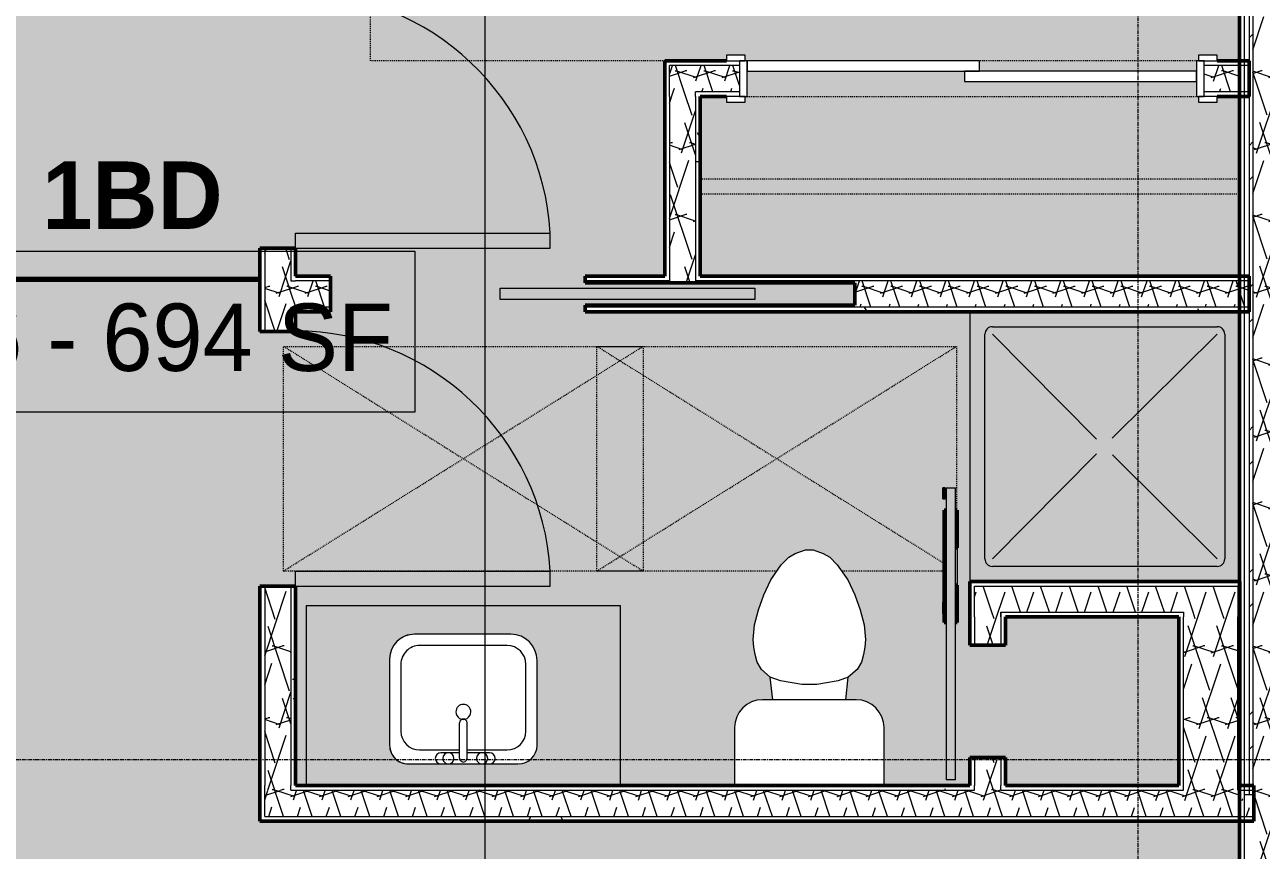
# Model space of a CAD drawing. Header units: inches. Extents: x -4266 to -1814, y 9706 to 12441.
# Drawn here: x -3629.9 to -3464.9, y 11835.1 to 11945.3 of the extents above; entities that cross this region are included whole.
import ezdxf

# ---------------------------------------------------------------- set-up
doc = ezdxf.new("R2010")
doc.units = ezdxf.units.IN
doc.header["$MEASUREMENT"] = 0
doc.linetypes.add('Dash', pattern=[0.25, 0.125, -0.125])
doc.linetypes.add('Grid Line 1_2_', pattern=[0.875, 0.5, -0.125, 0.125, -0.125])
for name, color, linetype, lineweight in [('0-1', 7, 'Continuous', 5), ('0-2', 10, 'Continuous', 13), ('A-ANNO-DIMS', 211, 'Continuous', 9), ('A-ANNO-DIMS-96', 211, 'Continuous', 9), ('A-AREA-1', 90, 'Continuous', 70), ('A-AREA-IDEN', 2, 'Continuous', 9), ('A-AREA-PATT-4', 51, 'Continuous', 9), ('A-DOOR-1', 7, 'Continuous', 9), ('A-DOOR-2', 50, 'Continuous', 20), ('A-DOOR-3', 135, 'Continuous', 13), ('A-DOOR-4', 10, 'Continuous', 13), ('A-DOOR-5', 250, 'Continuous', 50), ('A-DOOR-FRAM-1', 50, 'Continuous', 20), ('A-GENM-HDLN-1', 7, 'Dash', 9), ('A-WALL', 113, 'Continuous', 13), ('A-WALL-1', 8, 'Continuous', 5), ('A-WALL-3', 250, 'Continuous', 50), ('A-WALL-4', 10, 'Continuous', 13), ('A-WALL-PATT-1', 7, 'Continuous', 9), ('A-WALL-PATT-2', 53, 'Continuous', 9), ('A-WALL-PATT-6', 111, 'Continuous', 9), ('I-FURN-1', 7, 'Continuous', 9), ('I-FURN-HDLN-1', 7, 'Dash', 9), ('I-WALL-3', 2, 'Continuous', 50), ('P-SANR-FIXT-2', 7, 'Continuous', 9), ('Q-CASE-1', 53, 'Continuous', 9), ('Q-CASE-2', 7, 'Continuous', 9), ('Q-CASE-HDLN-1', 7, 'Dash', 9), ('S-GRID-1', 1, 'Grid Line 1_2_', 9)]:
    doc.layers.add(name, color=color, linetype=linetype, lineweight=lineweight)
doc.styles.add('Century Gothic', font='ufonts.com_century-gothic.ttf', dxfattribs={"height": 9})
doc.styles.add('Century Gothic_B', font='GOTHICB.TTF', dxfattribs={"height": 9})
doc.dimstyles.new('OD__1_16__Tol__', dxfattribs={"dimscale": 12, "dimtxt": 9.397514, "dimasz": 1, "dimexe": 0.75, "dimexo": 0.5, "dimgap": 0.125, "dimtad": 1, "dimdec": 4, "dimrnd": 0.0625, "dimzin": 3, "dimdsep": 46, "dimlunit": 4, "dimtxsty": 'Century Gothic', "dimblk1": 'OBLIQUE', "dimblk2": 'OBLIQUE', "dimsah": 1, "dimcen": 0.09, "dimdle": 0.75, "dimazin": 0, "dimtfac": 1, "dimtdec": 4, "dimtix": 1, "dimtmove": 0, "dimatfit": 3, "dimfxl": 1, "dimtvp": 1, "dimtfill": 1, "dimfrac": 2, "dimtolj": 1, "dimtzin": 0, "dimarcsym": 2})
pattern_1 = [(0, (0, 0), (30.72, 7.68), [1.267, -21.773, 1.267, -21.773, -122.88]), (0, (0, 0), (30.72, 7.68), [-46.08, 1.267, -44.813, 1.267, -21.773, -53.76]), (0, (0, 0), (30.72, 7.68), [-115.2, 1.267, -14.093, 1.267, -37.133]), (120, (11.52, 3.84), (-22.011075, 22.7643004), [1.267, -21.773, 1.267, -21.773, -122.88]), (120, (11.52, 3.84), (-22.011075, 22.7643004), [-46.08, 1.267, -44.813, 1.267, -21.773, -53.76]), (120, (11.52, 3.84), (-22.011075, 22.7643004), [-115.2, 1.267, -14.093, 1.267, -37.133]), (240, (15.36, 19.2), (-8.708925, -30.4443004), [1.267, -21.773, 1.267, -21.773, -122.88]), (240, (15.36, 19.2), (-8.708925, -30.4443004), [-46.08, 1.267, -44.813, 1.267, -21.773, -53.76]), (240, (15.36, 19.2), (-8.708925, -30.4443004), [-115.2, 1.267, -14.093, 1.267, -37.133])]
pattern_2 = [(161.57, (0.48, 0.48), (-3.83995378, -1.544e-05), [0, -27.322, 3.034, 0]), (18.43, (-0.48, 0.48), (-3.83995378, 1.544e-05), [0, -27.322, 3.034, 0]), (108.43, (0.48, 0.48), (1.919622, -9.60052459), [9.106, -21.25]), (71.57, (-0.48, 0.48), (1.919622, 9.60052459), [9.106, -21.25])]

# ---------------------------------------------------------------- blocks, each defined once
blk = doc.blocks.new('OD_CW_Closet - OD_CW_Closet-1929427-FLOOR PLAN - 1ST FLOOR')
at = {"layer": 'Q-CASE-HDLN-1'}
for p, q in [((0.74, -24), (0.74, 0)), ((0.74, 0), (4.24, 0)), ((6.99, 0), (66.99, 0)), ((69.74, 0), (72.74, 0)), ((72.74, 0), (72.74, -24)), ((0.74, -11), (72.74, -11)), ((0.74, -13), (72.74, -13)), ((72.74, -24), (0.74, -24))]:
    blk.add_line(p, q, dxfattribs=at)
blk = doc.blocks.new('Bed-Standard - King 78_ x 80_-1379907-FLOOR PLAN - 1ST FLOOR')
at = {"layer": 'I-FURN-1'}
for p, q in [((-28.31, 41.8), (49.69, 41.8)), ((-28.31, -38.2), (-28.31, 41.8)), ((49.69, 41.8), (49.69, -38.2)), ((49.69, -24.2), (-28.31, -17.63)), ((-25.31, -24.2), (46.69, -24.2)), ((-25.31, -36.2), (-25.31, -24.2)), ((46.69, -36.2), (46.69, -24.2)), ((-25.31, -36.2), (46.69, -36.2))]:
    blk.add_line(p, q, dxfattribs=at)
at = {"layer": 'I-FURN-HDLN-1'}
for p, q in [((-64.31, 77.8), (73.69, 77.8)), ((-64.31, 38.55), (-64.31, 77.8)), ((73.69, 77.8), (73.69, -38.2)), ((-64.31, -32.45), (-64.31, -3.45))]:
    blk.add_line(p, q, dxfattribs=at)
blk = doc.blocks.new('SLIDING - FLUSH - 5-0 x 6-8-2636081-FLOOR PLAN - 1ST FLOOR')
at = {"layer": 'A-DOOR-1'}
for p, q in [((-30.25, 3), (-32.75, 3)), ((-32.75, 3), (-32.75, 2.25)), ((-32.75, 2.25), (-30.25, 2.25)), ((-30.25, 2.25), (-30.25, 3)), ((32.75, 3), (30.25, 3)), ((30.25, 3), (30.25, 2.25)), ((30.25, 2.25), (32.75, 2.25)), ((32.75, 2.25), (32.75, 3)), ((-30.25, -2.5), (-32.75, -2.5)), ((-32.75, -2.5), (-32.75, -3.25)), ((-32.75, -3.25), (-30.25, -3.25)), ((-30.25, -3.25), (-30.25, -2.5)), ((32.75, -2.5), (30.25, -2.5)), ((30.25, -2.5), (30.25, -3.25)), ((30.25, -3.25), (32.75, -3.25)), ((32.75, -3.25), (32.75, -2.5))]:
    blk.add_line(p, q, dxfattribs=at)
at = {"layer": 'A-DOOR-2'}
for p, q in [((1, 2.25), (-30, 2.25)), ((-30, 2.25), (-30, 0.87)), ((1, 0.87), (1, 2.25)), ((-30, 0.87), (1, 0.87)), ((30, 0.87), (-1, 0.87)), ((-1, 0.87), (-1, -0.5)), ((30, -0.5), (30, 0.87)), ((-1, -0.5), (30, -0.5))]:
    blk.add_line(p, q, dxfattribs=at)
at = {"layer": 'A-DOOR-FRAM-1'}
for p, q in [((-30, 2.25), (-31, 2.25)), ((-31, 2.25), (-31, -2.5)), ((-30, -2.5), (-30, 2.25)), ((30, 2.25), (30, -2.5)), ((31, 2.25), (30, 2.25)), ((31, -2.5), (31, 2.25)), ((-31, -2.5), (-30, -2.5)), ((30, -2.5), (31, -2.5))]:
    blk.add_line(p, q, dxfattribs=at)
blk = doc.blocks.new('SWING - SINGLE - FLUSH - 2-10 x 6-8 - PRIVACY-2632541-FLOOR PLAN - 1ST FLOOR')
at = {"layer": 'A-DOOR-1'}
blk.add_arc((17, 2.37), 34.07, 93.3657, 180, dxfattribs=at)
at = {"layer": 'A-DOOR-2'}
for p, q in [((15, 2.37), (15, 36.38)), ((17, 36.38), (15, 36.38)), ((17, 2.37), (17, 36.38)), ((17, 2.37), (15, 2.37))]:
    blk.add_line(p, q, dxfattribs=at)
blk = doc.blocks.new('POCKET - FLUSH - 2-10 x 6-8-2636667-FLOOR PLAN - 1ST FLOOR')
at = {"layer": 'A-DOOR-2'}
for p, q in [((-39.67, -0.75), (-39.67, 0.75)), ((-39.67, 0.75), (-5.67, 0.75)), ((-5.67, 0.75), (-5.67, -0.75)), ((-5.67, -0.75), (-39.67, -0.75))]:
    blk.add_line(p, q, dxfattribs=at)
blk = doc.blocks.new('M_Sink Vanity-Square - 500 x 440mm-1352614-FLOOR PLAN - 1ST FLOOR')
at = {"layer": 'P-SANR-FIXT-2'}
for p, q in [((7.96, 7.09), (-6.72, 7.09)), ((7.96, 7.09), (-6.72, 7.09)), ((3.62, 7.09), (-2.88, 7.09)), ((0.12, 5.22), (-5.22, 5.22)), ((-2.88, 5.59), (0.12, 5.59)), ((0.12, 6.33), (0.12, 1.59)), ((1.12, 6.33), (1.12, 1.59)), ((1.12, 5.59), (3.62, 5.59)), ((6.46, 5.22), (1.12, 5.22)), ((-9.22, 4.59), (-9.22, -6.73)), ((-9.22, 4.59), (-9.22, -6.73)), ((10.46, -6.91), (10.46, 4.59)), ((10.46, -6.91), (10.46, 4.59)), ((-7.72, 2.72), (-7.72, -6.23)), ((8.96, -6.23), (8.96, 2.72)), ((-5.22, -8.73), (6.46, -8.73)), ((-5.72, -10.23), (7.14, -10.23)), ((-5.72, -10.23), (7.14, -10.23))]:
    blk.add_line(p, q, dxfattribs=at)
for centre, radius, start, end in [((-6.72, 4.59), 2.5, 90, 180), ((-6.72, 4.59), 2.5, 90, 180), ((-2.88, 6.34), 0.75, 90, 270), ((-1.88, 6.34), 0.75, 360, 180), ((0.62, 6.33), 0.5, 360, 180), ((2.62, 6.34), 0.75, 360, 180), ((3.62, 6.34), 0.75, 270, 90), ((7.96, 4.59), 2.5, 0, 90), ((7.96, 4.59), 2.5, 360, 90), ((-5.22, 2.72), 2.5, 90, 180), ((-1.88, 6.34), 0.75, 180, 0), ((2.62, 6.34), 0.75, 180, 360), ((6.46, 2.72), 2.5, 0, 90), ((0.62, 0.13), 1, 360, 180), ((0.62, 0.13), 1, 180, 0), ((0.62, 1.59), 0.5, 180, 0), ((-5.22, -6.23), 2.5, 180, 270), ((6.46, -6.23), 2.5, 270, 0), ((-5.72, -6.73), 3.5, 180, 270), ((-5.72, -6.73), 3.5, 180, 270), ((7.14, -6.91), 3.32, 270, 360), ((7.14, -6.91), 3.32, 270, 0)]:
    blk.add_arc(centre, radius, start, end, dxfattribs=at)
blk = doc.blocks.new('Toilet-Domestic-3D - Toilet-Domestic-3D-V196-FLOOR PLAN - 1ST FLOOR')
at = {"layer": 'P-SANR-FIXT-2'}
for p, q in [((-1.87, 11.5), (-0.5, 12)), ((-0.5, 12), (0.5, 12)), ((0.5, 12), (1.87, 11.5)), ((-5.13, 8), (-3.74, 10)), ((-3.74, 10), (-2.74, 11)), ((-2.74, 11), (-1.87, 11.5)), ((1.87, 11.5), (2.74, 11)), ((2.74, 11), (3.74, 10)), ((3.74, 10), (5.13, 8)), ((-6.06, 6), (-5.13, 8)), ((5.13, 8), (6.06, 6)), ((-6.79, 4), (-6.06, 6)), ((6.06, 6), (6.79, 4)), ((-7.33, 1.99), (-6.79, 4)), ((6.79, 4), (7.33, 1.99)), ((-7.5, 0), (-7.33, 1.99)), ((7.33, 1.99), (7.5, 0)), ((-7.41, -1), (-7.5, 0)), ((-7.24, -2), (-7.41, -1)), ((7.41, -1), (7.24, -2)), ((7.5, 0), (7.41, -1)), ((-6.97, -3), (-7.24, -2)), ((-6.4, -4), (-6.97, -3)), ((6.97, -3), (6.4, -4)), ((7.24, -2), (6.97, -3)), ((-5.21, -5), (-6.4, -4)), ((6.4, -4), (5.21, -5)), ((-3.84, -5.5), (-5.21, -5)), ((-4.86, -8.02), (-5.21, -5)), ((-1, -6), (-3.84, -5.5)), ((1, -6), (-1, -6)), ((3.84, -5.5), (1, -6)), ((5.21, -5), (3.84, -5.5)), ((4.86, -8.02), (5.21, -5)), ((6.25, -8.02), (-6.25, -8.02)), ((-9.98, -11.75), (-9.98, -19.48)), ((9.98, -19.48), (9.98, -11.75))]:
    blk.add_line(p, q, dxfattribs=at)
for centre, start, end in [((-6.25, -11.75), 90, 180), ((6.25, -11.75), 0, 90)]:
    blk.add_arc(centre, 3.73, start, end, dxfattribs=at)
blk = doc.blocks.new('Bath Vanity - Bath Vanity 42_-V197-FLOOR PLAN - 1ST FLOOR')
at = {"layer": 'Q-CASE-1'}
h = blk.add_hatch(color=256, dxfattribs=at)
h.paths.add_polyline_path([(-5.6, 0), (-20.26, 0), (-20.26, -24), (21.74, -24), (21.74, 0), (-5.16, 0)], flags=0)
h.paths.add_polyline_path([(-6.6, -2.87), (8.08, -2.87), (8.73, -2.96), (9.33, -3.21), (9.85, -3.61), (10.25, -4.12), (10.5, -4.73), (10.58, -5.37), (10.58, -16.88), (10.47, -17.74), (10.14, -18.54), (9.61, -19.23), (8.92, -19.75), (8.08, -20.09), (7.26, -20.2), (-5.6, -20.2), (-6.6, -20.04), (-7.35, -19.73), (-8.08, -19.17), (-8.64, -18.45), (-8.99, -17.6), (-9.1, -16.7), (-9.1, -5.37), (-9.02, -4.73), (-8.77, -4.12), (-8.37, -3.61), (-7.85, -3.21), (-7.25, -2.96)], flags=0)
at = {"layer": 'Q-CASE-2'}
for p, q in [((-20.26, 0), (-20.26, -24)), ((21.74, -24), (21.74, 0)), ((-20.26, -24), (21.74, -24))]:
    blk.add_line(p, q, dxfattribs=at)
blk = doc.blocks.new('Shower Base-3D - 36_ x 36_-V99-FLOOR PLAN - 1ST FLOOR')
at = {"layer": 'P-SANR-FIXT-2'}
for p, q in [((-18, 18), (-18, -18)), ((-16, -15), (-16, 15)), ((-15, 16), (15, 16)), ((-1.12, 1), (-15, 15)), ((0.97, 1.14), (15, 15)), ((16, 15), (16, -15)), ((-1.13, -0.98), (-15, -15)), ((1.01, -1.11), (15, -15)), ((15, -16), (-15, -16))]:
    blk.add_line(p, q, dxfattribs=at)
for centre, start, end in [((-15, 15), 90, 180), ((15, 15), 360, 90), ((-15, -15), 180, 270), ((15, -15), 270, 0)]:
    blk.add_arc(centre, 1, start, end, dxfattribs=at)
blk = doc.blocks.new('ADA Clearances - 30_x48_-V198-FLOOR PLAN - 1ST FLOOR')
at = {"layer": 'A-GENM-HDLN-1'}
for p, q in [((-15, 24), (15, -24)), ((-15, -0.03), (-15, 24)), ((-15, 24), (15, 24)), ((15, 24), (-13.97, -22.35)), ((15, 24), (15, -24)), ((-15, -22.35), (-15, -8.67)), ((15, -24), (-6.87, -24))]:
    blk.add_line(p, q, dxfattribs=at)
blk = doc.blocks.new('ADA Clearances - 30_x48_-V24-FLOOR PLAN - 1ST FLOOR')
at = {"layer": 'A-GENM-HDLN-1'}
for p, q in [((15, 24), (-15, -24)), ((-15, 24), (15, -24)), ((-15, -24), (-15, 24)), ((-15, 24), (15, 24)), ((15, 24), (15, -24)), ((15, -24), (-15, -24))]:
    blk.add_line(p, q, dxfattribs=at)
blk = doc.blocks.new('BARN - FLUSH - WIDTH 1-2638560-FLOOR PLAN - 1ST FLOOR')
at = {"layer": 'A-DOOR-3'}
for points in [[(10.5, -4.79), (10.5, -4.32), (-28.5, -4.34), (-28.5, -4.95), (10.5, -4.95)], [(10.5, -5.26), (10.5, -4.95), (-28.5, -4.95), (-28.5, -5.57), (10.5, -5.55), (10.5, -5.39)], [(-15.5, -4.07), (-20.5, -4.07), (-20.5, -4.32), (-15.5, -4.32)], [(-27, -6), (-27, -5.67), (-28.5, -5.67), (-28.5, -6)], [(-11.73, -5.82), (-11.73, -5.67), (-13.23, -5.67), (-13.23, -6), (-11.73, -6)]]:
    blk.add_hatch(color=256, dxfattribs=at).paths.add_polyline_path(points, flags=0)
h = blk.add_hatch(color=256, dxfattribs=at)
h.paths.add_polyline_path([(-10.5, -4.07), (-15.5, -4.07), (-15.5, -4.32), (-10.5, -4.32)], flags=0)
h.paths.add_polyline_path([(-10.5, -5.57), (-25.5, -5.57), (-25.5, -5.82), (-13.23, -5.82), (-13.23, -5.67), (-11.73, -5.67), (-11.73, -5.82), (-10.5, -5.82)], flags=0)
h.paths.add_polyline_path([(-20.5, -4.32), (-20.5, -4.07), (-25.5, -4.07), (-25.5, -4.32), (-20.95, -4.32)], flags=0)
at = {"layer": 'A-DOOR-4'}
for p, q in [((10.5, -4.32), (-28.5, -4.32)), ((-28.5, -4.95), (-28.5, -4.32)), ((-28.5, -5.57), (-28.5, -4.95)), ((-20.5, -4.07), (-15.5, -4.07)), ((10.5, -4.32), (10.5, -4.95)), ((10.5, -4.95), (10.5, -5.57)), ((-28.5, -5.57), (10.5, -5.57)), ((-28.5, -5.67), (-28.5, -6)), ((-27, -5.67), (-28.5, -5.67)), ((-27, -6), (-28.5, -6)), ((-27, -6), (-27, -5.67)), ((-13.23, -6), (-13.23, -5.67)), ((-11.73, -5.67), (-13.23, -5.67)), ((-11.73, -6), (-13.23, -6)), ((-11.73, -5.67), (-11.73, -6))]:
    blk.add_line(p, q, dxfattribs=at)
at = {"layer": 'A-DOOR-5'}
for p, q in [((-20.5, -4.07), (-25.5, -4.07)), ((-25.5, -4.07), (-25.5, -4.32)), ((-20.5, -4.33), (-20.5, -4.07)), ((-10.5, -4.07), (-15.5, -4.07)), ((-15.5, -4.07), (-15.5, -4.33)), ((-10.5, -4.32), (-10.5, -4.07)), ((-25.5, -5.57), (-25.5, -5.82)), ((-25.5, -5.82), (-13.23, -5.82)), ((-11.73, -5.82), (-10.5, -5.82)), ((-10.5, -5.82), (-10.5, -5.57))]:
    blk.add_line(p, q, dxfattribs=at)
blk = doc.blocks.new('CTR - 1st Phase - Unit Layouts_rvt-1-FLOOR PLAN - 1ST FLOOR')
at = {"layer": 'A-WALL-1'}
blk.add_hatch(color=256, dxfattribs=at).paths.add_polyline_path([(-3468.02, 11843.11), (-3467.77, 11843.11), (-3467.77, 11870.38), (-3468.02, 11870.38), (-3468.02, 11843.58)], flags=0)
at = {"layer": 'A-WALL-PATT-1'}
h = blk.add_hatch(dxfattribs=at)
h.set_pattern_fill('FP_1', color=256, style=0, pattern_type=2)
h.set_pattern_definition(pattern_1)
h.paths.add_polyline_path([(-3598.55, 11839.61), (-3597.92, 11839.61), (-3597.92, 11870.36), (-3598.55, 11870.36), (-3598.55, 11839.62)], flags=0)
h.paths.add_polyline_path([(-3597.92, 11904.36), (-3597.92, 11915.5), (-3598.55, 11915.5), (-3598.55, 11904.36)], flags=0)
h.paths.add_polyline_path([(-3598.55, 11949.5), (-3597.92, 11949.5), (-3597.92, 11956.75), (-3598.55, 11956.75), (-3598.55, 11956.13)], flags=0)
h.paths.add_polyline_path([(-3598.55, 11964), (-3597.92, 11964), (-3597.92, 11971.31), (-3598.55, 11971.31), (-3598.55, 11964.63)], flags=0)
h.paths.add_polyline_path([(-3597.92, 12045.31), (-3597.92, 12045.94), (-3598.55, 12045.94), (-3598.55, 12045.31)], flags=0)
h.paths.add_polyline_path([(-3597.92, 12049.44), (-3597.92, 12081.06), (-3598.55, 12081.06), (-3598.55, 12049.44)], flags=0)
h = blk.add_hatch(dxfattribs=at)
h.set_pattern_fill('FP_1', color=256, style=0, pattern_type=2)
h.set_pattern_definition(pattern_1)
h.paths.add_polyline_path([(-3594.42, 11843.74), (-3593.8, 11843.74), (-3593.8, 11870.36), (-3594.42, 11870.36), (-3594.42, 11857.82)], flags=0)
h.paths.add_polyline_path([(-3594.42, 11904.36), (-3593.8, 11904.36), (-3593.8, 11907.63), (-3594.42, 11907.63), (-3594.42, 11906.92)], flags=0)
h.paths.add_polyline_path([(-3594.42, 11911.13), (-3593.8, 11911.13), (-3593.8, 11915.5), (-3594.42, 11915.5), (-3594.42, 11911.75)], flags=0)
h.paths.add_polyline_path([(-3594.42, 11949.5), (-3593.8, 11949.5), (-3593.8, 11971.31), (-3594.42, 11971.31), (-3594.42, 11956.75)], flags=0)
h.paths.add_polyline_path([(-3594.42, 12045.31), (-3593.8, 12045.31), (-3593.8, 12081.06), (-3594.42, 12081.06), (-3594.42, 12047.06)], flags=0)
h = blk.add_hatch(dxfattribs=at)
h.set_pattern_fill('FP_1', color=256, style=0, pattern_type=2)
h.set_pattern_definition(pattern_1)
h.paths.add_polyline_path([(-3536.27, 11935.75), (-3534.52, 11935.75), (-3534.52, 11936.38), (-3540.4, 11936.38), (-3540.4, 11935.75), (-3539.77, 11935.75)], flags=0)
h.paths.add_polyline_path([(-3467.77, 11935.75), (-3467.77, 11936.38), (-3472.52, 11936.38), (-3472.52, 11935.75), (-3468.27, 11935.75)], flags=0)
h = blk.add_hatch(dxfattribs=at)
h.set_pattern_fill('FP_1', color=256, style=0, pattern_type=2)
h.set_pattern_definition(pattern_1)
h.paths.add_polyline_path([(-3540.4, 11911.75), (-3539.77, 11911.75), (-3539.77, 11935.75), (-3540.4, 11935.75), (-3540.4, 11911.76)], flags=0)
h = blk.add_hatch(dxfattribs=at)
h.set_pattern_fill('FP_1', color=256, style=0, pattern_type=2)
h.set_pattern_definition(pattern_1)
h.paths.add_polyline_path([(-3589.15, 11911.13), (-3589.15, 11911.75), (-3593.8, 11911.75), (-3593.8, 11911.13)], flags=0)
h.paths.add_polyline_path([(-3543.9, 11911.13), (-3543.9, 11911.75), (-3555.15, 11911.75), (-3555.15, 11911.13), (-3544.52, 11911.13)], flags=0)
h.paths.add_polyline_path([(-3531.73, 11911.13), (-3467.77, 11911.14), (-3467.77, 11911.75), (-3540.4, 11911.75), (-3540.4, 11911.13)], flags=0)
h = blk.add_hatch(dxfattribs=at)
h.set_pattern_fill('FP_1', color=256, style=0, pattern_type=2)
h.set_pattern_definition(pattern_1)
h.paths.add_polyline_path([(-3593.8, 11907), (-3589.15, 11907), (-3589.15, 11907.63), (-3593.8, 11907.63)], flags=0)
h.paths.add_polyline_path([(-3467.77, 11907), (-3467.77, 11907.63), (-3555.15, 11907.63), (-3555.15, 11907), (-3497.96, 11907)], flags=0)
h = blk.add_hatch(dxfattribs=at)
h.set_pattern_fill('FP_1', color=256, style=0, pattern_type=2)
h.set_pattern_definition(pattern_1)
h.paths.add_polyline_path([(-3475.27, 11843.11), (-3475.27, 11843.74), (-3499.65, 11843.74), (-3499.65, 11843.11), (-3497.96, 11843.11)], flags=0)
h.paths.add_polyline_path([(-3594.42, 11843.11), (-3503.15, 11843.11), (-3503.15, 11843.74), (-3594.42, 11843.74)], flags=0)
h = blk.add_hatch(dxfattribs=at)
h.set_pattern_fill('FP_1', color=256, style=0, pattern_type=2)
h.set_pattern_definition(pattern_1)
h.paths.add_polyline_path([(-3466.02, 11838.99), (-3465.88, 11838.99), (-3465.88, 11839.61), (-3598.55, 11839.61), (-3598.55, 11838.99), (-3497.96, 11838.99)], flags=0)
at = {"layer": 'A-WALL-PATT-2'}
h = blk.add_hatch(dxfattribs=at)
h.set_pattern_fill('FP_2', color=256, style=0, pattern_type=2)
h.set_pattern_definition(pattern_2)
h.paths.add_polyline_path([(-3597.91, 11843.11), (-3594.42, 11843.11), (-3594.42, 11870.36), (-3597.92, 11870.36), (-3597.92, 11843.11)], flags=0)
h.paths.add_polyline_path([(-3594.42, 11904.36), (-3594.42, 11915.5), (-3597.92, 11915.5), (-3597.92, 11904.36)], flags=0)
h.paths.add_polyline_path([(-3594.42, 11949.5), (-3594.42, 11971.31), (-3597.92, 11971.31), (-3597.92, 11949.5)], flags=0)
h.paths.add_polyline_path([(-3597.92, 12045.31), (-3594.42, 12045.31), (-3594.42, 12081.06), (-3597.92, 12081.06), (-3597.92, 12045.94)], flags=0)
h.paths.add_polyline_path([(-3594.69, 12085.38), (-3594.42, 12085.38), (-3594.42, 12088.31), (-3597.92, 12088.31), (-3597.92, 12085.38)], flags=0)
h = blk.add_hatch(dxfattribs=at)
h.set_pattern_fill('FP_2', color=256, style=0, pattern_type=2)
h.set_pattern_definition(pattern_2)
h.paths.add_polyline_path([(-3534.52, 11936.38), (-3534.52, 11939.88), (-3543.9, 11939.88), (-3543.9, 11936.38), (-3540.4, 11936.38)], flags=0)
h.paths.add_polyline_path([(-3467.77, 11936.38), (-3467.77, 11939.88), (-3472.52, 11939.88), (-3472.52, 11936.38), (-3468.27, 11936.38)], flags=0)
h = blk.add_hatch(dxfattribs=at)
h.set_pattern_fill('FP_2', color=256, style=0, pattern_type=2)
h.set_pattern_definition(pattern_2)
h.paths.add_polyline_path([(-3540.4, 11911.13), (-3540.4, 11936.38), (-3543.9, 11936.38), (-3543.9, 11911.13)], flags=0)
h = blk.add_hatch(dxfattribs=at)
h.set_pattern_fill('FP_2', color=256, style=0, pattern_type=2)
h.set_pattern_definition(pattern_2)
h.paths.add_polyline_path([(-3594.42, 11907.63), (-3589.15, 11907.63), (-3589.15, 11911.13), (-3594.42, 11911.13)], flags=0)
h.paths.add_polyline_path([(-3539.77, 11907.63), (-3466.52, 11907.63), (-3466.52, 11911.13), (-3474.26, 11911.13), (-3555.15, 11911.13), (-3555.15, 11910.88), (-3519.15, 11910.88), (-3519.15, 11907.88), (-3555.15, 11907.88), (-3555.15, 11907.63), (-3540.4, 11907.63)], flags=0)
h = blk.add_hatch(dxfattribs=at)
h.set_pattern_fill('FP_2', color=256, style=0, pattern_type=2)
h.set_pattern_definition(pattern_2)
h.paths.add_polyline_path([(-3497.96, 11866.88), (-3468.02, 11866.88), (-3468.02, 11870.38), (-3503.15, 11870.38), (-3503.15, 11866.88), (-3499.65, 11866.88)], flags=0)
h = blk.add_hatch(dxfattribs=at)
h.set_pattern_fill('FP_2', color=256, style=0, pattern_type=2)
h.set_pattern_definition(pattern_2)
h.paths.add_polyline_path([(-3503.15, 11843.11), (-3499.65, 11843.11), (-3499.65, 11847.5), (-3503.15, 11847.5), (-3503.15, 11843.74)], flags=0)
h.paths.add_polyline_path([(-3499.65, 11862.5), (-3499.65, 11866.88), (-3503.15, 11866.88), (-3503.15, 11862.5)], flags=0)
h = blk.add_hatch(dxfattribs=at)
h.set_pattern_fill('FP_2', color=256, style=0, pattern_type=2)
h.set_pattern_definition(pattern_2)
h.paths.add_polyline_path([(-3475.27, 11843.11), (-3468.02, 11843.11), (-3468.02, 11866.88), (-3475.27, 11866.88), (-3475.27, 11843.74)], flags=0)
h = blk.add_hatch(dxfattribs=at)
h.set_pattern_fill('FP_2', color=256, style=0, pattern_type=2)
h.set_pattern_definition(pattern_2)
h.paths.add_polyline_path([(-3465.88, 11839.61), (-3467.15, 11840.09), (-3467.15, 11841.69), (-3467.64, 11842.49), (-3467.77, 11842.49), (-3467.77, 11843.11), (-3597.92, 11843.09), (-3597.92, 11839.61), (-3466.02, 11839.61)], flags=0)
at = {"layer": 'A-AREA-1'}
blk.add_line((-3653.99, 11911.36), (-3598.55, 11911.36), dxfattribs=at)
at = {"layer": 'A-WALL-3'}
for p, q in [((-3536.27, 11940.5), (-3544.52, 11940.5)), ((-3544.52, 11940.5), (-3544.52, 11939.88)), ((-3544.52, 11939.88), (-3544.52, 11935.75)), ((-3466.52, 11940.5), (-3470.77, 11940.5)), ((-3466.52, 11935.75), (-3466.52, 11940.5)), ((-3544.52, 11935.75), (-3544.52, 11911.75)), ((-3539.77, 11935.75), (-3536.27, 11935.75)), ((-3539.77, 11911.75), (-3539.77, 11935.75)), ((-3470.77, 11935.75), (-3466.52, 11935.75)), ((-3593.8, 11915.5), (-3598.55, 11915.5)), ((-3598.55, 11915.5), (-3598.55, 11904.36)), ((-3593.8, 11911.75), (-3593.8, 11915.5)), ((-3589.15, 11911.75), (-3593.8, 11911.75)), ((-3589.15, 11907), (-3589.15, 11911.75)), ((-3544.52, 11911.75), (-3555.15, 11911.75)), ((-3555.15, 11911.75), (-3555.15, 11910.88)), ((-3555.15, 11910.88), (-3519.15, 11910.88)), ((-3466.52, 11911.75), (-3539.77, 11911.75)), ((-3519.15, 11910.88), (-3519.15, 11907.88)), ((-3466.52, 11907), (-3466.52, 11911.75)), ((-3519.15, 11907.88), (-3555.15, 11907.88)), ((-3555.15, 11907.88), (-3555.15, 11907)), ((-3593.8, 11904.36), (-3593.8, 11907)), ((-3593.8, 11907), (-3589.15, 11907)), ((-3555.15, 11907), (-3466.52, 11907)), ((-3598.55, 11904.36), (-3593.8, 11904.36)), ((-3593.8, 11870.36), (-3598.55, 11870.36)), ((-3598.55, 11870.36), (-3598.55, 11843.74)), ((-3593.8, 11843.74), (-3593.8, 11870.36)), ((-3467.77, 11871), (-3503.77, 11871)), ((-3503.77, 11871), (-3503.77, 11870.38)), ((-3503.77, 11870.38), (-3503.77, 11866.25)), ((-3467.77, 11870.38), (-3467.77, 11871)), ((-3467.77, 11866.25), (-3467.77, 11870.38)), ((-3503.77, 11866.25), (-3503.77, 11862.5)), ((-3499.02, 11866.25), (-3475.9, 11866.25)), ((-3499.02, 11862.5), (-3499.02, 11866.25)), ((-3475.9, 11866.25), (-3475.9, 11843.74)), ((-3467.77, 11843.74), (-3467.77, 11866.25)), ((-3503.77, 11862.5), (-3499.02, 11862.5)), ((-3499.02, 11847.5), (-3503.77, 11847.5)), ((-3503.77, 11847.5), (-3503.77, 11843.74)), ((-3499.02, 11843.74), (-3499.02, 11847.5)), ((-3598.55, 11843.74), (-3598.55, 11839.61)), ((-3503.77, 11843.74), (-3593.8, 11843.74)), ((-3475.9, 11843.74), (-3499.02, 11843.74)), ((-3465.88, 11843.74), (-3467.77, 11843.74)), ((-3465.88, 11838.99), (-3465.88, 11843.74)), ((-3598.55, 11839.61), (-3598.55, 11838.99)), ((-3598.55, 11838.99), (-3465.88, 11838.99))]:
    blk.add_line(p, q, dxfattribs=at)
at = {"layer": 'A-WALL-4'}
for p, q in [((-3534.52, 11939.88), (-3543.9, 11939.88)), ((-3543.9, 11936.38), (-3543.9, 11939.88)), ((-3466.52, 11939.88), (-3472.52, 11939.88)), ((-3543.9, 11935.75), (-3543.9, 11936.38)), ((-3543.9, 11935.75), (-3543.9, 11911.75)), ((-3534.52, 11936.38), (-3540.4, 11936.38)), ((-3540.4, 11935.75), (-3540.4, 11936.38)), ((-3540.4, 11935.75), (-3540.4, 11911.75)), ((-3466.52, 11936.38), (-3472.52, 11936.38)), ((-3597.92, 11915.5), (-3597.92, 11904.36)), ((-3594.42, 11915.5), (-3594.42, 11911.13)), ((-3594.42, 11911.13), (-3593.8, 11911.13)), ((-3589.15, 11911.13), (-3593.8, 11911.13)), ((-3543.9, 11911.13), (-3555.15, 11911.13)), ((-3543.9, 11911.75), (-3543.9, 11911.13)), ((-3540.4, 11911.75), (-3540.4, 11911.13)), ((-3466.52, 11911.13), (-3540.4, 11911.13)), ((-3594.42, 11907.63), (-3594.42, 11904.36)), ((-3594.42, 11907.63), (-3593.8, 11907.63)), ((-3589.15, 11907.63), (-3593.8, 11907.63)), ((-3466.52, 11907.63), (-3555.15, 11907.63)), ((-3597.92, 11870.36), (-3597.92, 11843.74)), ((-3594.42, 11870.36), (-3594.42, 11843.74)), ((-3503.15, 11870.38), (-3468.02, 11870.38)), ((-3503.15, 11866.88), (-3503.15, 11870.38)), ((-3468.02, 11870.38), (-3467.77, 11870.38)), ((-3468.02, 11870.38), (-3467.77, 11870.38)), ((-3468.02, 11870.38), (-3468.02, 11866.88)), ((-3503.15, 11866.25), (-3503.15, 11866.88)), ((-3499.65, 11866.88), (-3499.65, 11866.25)), ((-3499.65, 11866.88), (-3475.27, 11866.88)), ((-3499.65, 11866.25), (-3499.65, 11866.88)), ((-3475.27, 11866.88), (-3475.27, 11866.25)), ((-3468.02, 11866.88), (-3468.02, 11866.25)), ((-3503.15, 11866.25), (-3503.15, 11862.5)), ((-3499.65, 11866.25), (-3499.65, 11862.5)), ((-3475.27, 11843.74), (-3475.27, 11866.25)), ((-3468.02, 11843.74), (-3468.02, 11866.25)), ((-3503.15, 11847.5), (-3503.15, 11843.74)), ((-3499.65, 11847.5), (-3499.65, 11843.74)), ((-3597.92, 11843.11), (-3597.92, 11843.74)), ((-3594.42, 11843.11), (-3594.42, 11843.74)), ((-3503.15, 11843.11), (-3503.15, 11843.74)), ((-3499.65, 11843.11), (-3499.65, 11843.74)), ((-3475.27, 11843.11), (-3475.27, 11843.74)), ((-3468.02, 11843.11), (-3468.02, 11843.74)), ((-3467.77, 11843.11), (-3467.77, 11843.74)), ((-3597.92, 11839.61), (-3597.92, 11843.11)), ((-3594.42, 11843.11), (-3503.15, 11843.11)), ((-3499.65, 11843.11), (-3475.27, 11843.11)), ((-3468.02, 11843.11), (-3467.77, 11843.11)), ((-3467.77, 11843.11), (-3468.02, 11843.11)), ((-3467.77, 11843.11), (-3465.88, 11843.11)), ((-3597.92, 11839.61), (-3465.88, 11839.61))]:
    blk.add_line(p, q, dxfattribs=at)
at = {"layer": '0-2'}
for name, p, rotation in [('Bed-Standard - King 78_ x 80_-1379907-FLOOR PLAN - 1ST FLOOR', (-3505.98, 12004.81), 90.0000000000115), ('SWING - SINGLE - FLUSH - 2-10 x 6-8 - PRIVACY-2632541-FLOOR PLAN - 1ST FLOOR', (-3596.17, 11932.5), 270), ('POCKET - FLUSH - 2-10 x 6-8-2636667-FLOOR PLAN - 1ST FLOOR', (-3572.15, 11909.38), 180), ('SWING - SINGLE - FLUSH - 2-10 x 6-8 - PRIVACY-2632541-FLOOR PLAN - 1ST FLOOR', (-3596.17, 11887.36), 270), ('ADA Clearances - 30_x48_-V24-FLOOR PLAN - 1ST FLOOR', (-3571.4, 11887.38), 90.00000000009416), ('ADA Clearances - 30_x48_-V198-FLOOR PLAN - 1ST FLOOR', (-3529.57, 11887.38), 89.9999999999678), ('BARN - FLUSH - WIDTH 1-2638560-FLOOR PLAN - 1ST FLOOR', (-3501.4, 11855), 269.9999999999674), ('Bath Vanity - Bath Vanity 42_-V197-FLOOR PLAN - 1ST FLOOR', (-3570.66, 11843.74), 180), ('M_Sink Vanity-Square - 500 x 440mm-1352614-FLOOR PLAN - 1ST FLOOR', (-3570.78, 11853.71), 180)]:
    blk.add_blockref(name, p, dxfattribs=dict(at, rotation=rotation))
for name, p in [('SLIDING - FLUSH - 5-0 x 6-8-2636081-FLOOR PLAN - 1ST FLOOR', (-3503.52, 11938.25)), ('OD_CW_Closet - OD_CW_Closet-1929427-FLOOR PLAN - 1ST FLOOR', (-3540.51, 11935.75)), ('Shower Base-3D - 36_ x 36_-V99-FLOOR PLAN - 1ST FLOOR', (-3485.77, 11889)), ('Toilet-Domestic-3D - Toilet-Domestic-3D-V196-FLOOR PLAN - 1ST FLOOR', (-3525.22, 11863.22))]:
    blk.add_blockref(name, p, dxfattribs=at)
blk = doc.blocks.new('CTR - 1st Phase - Shell_rvt-1-FLOOR PLAN - 1ST FLOOR')
at = {"layer": 'S-GRID-1'}
for p, q in [((-3481.32, 9836.18), (-3481.32, 12376.79)), ((-1814.21, 11847.19), (-4168.71, 11847.19))]:
    blk.add_line(p, q, dxfattribs=at)
blk = doc.blocks.new('DIMBLOCK18-FLOOR PLAN - 1ST FLOOR')
at = {"layer": 'A-ANNO-DIMS-96', "lineweight": 50}
for p, q in [((-4038.48, 12087.19), (-4044.48, 12093.19)), ((-4038.48, 12087.19), (-4032.48, 12081.19)), ((-4038.48, 11782.99), (-4044.48, 11788.99)), ((-4038.48, 11782.99), (-4032.48, 11776.99))]:
    blk.add_line(p, q, dxfattribs=at)
at = {"layer": 'A-ANNO-DIMS-96'}
for p, q in [((-2526.32, 12087.19), (-4047.48, 12087.19)), ((-4038.48, 11782.99), (-4038.48, 12087.19)), ((-4038.48, 12087.19), (-2526.32, 12087.19)), ((-3753.32, 11782.99), (-4047.48, 11782.99)), ((-4038.48, 11782.99), (-3753.32, 11782.99))]:
    blk.add_line(p, q, dxfattribs=at)
at = {"layer": 'A-ANNO-DIMS-96', "color": 0, "char_height": 9, "attachment_point": 1, "rotation": 90, "line_spacing_factor": 0.984502, "style": 'Century Gothic', "bg_fill": 3, "box_fill_scale": 1.25, "bg_fill_color": 256, "bg_fill_true_color": 13158600, "bg_fill_transparency": 0}
for s, insert, width in [('25\' - 4 3/16"', (-4051.52, 11900.86), 82.1611), ('304.2', (-4033.75, 11919.35), 37.7691)]:
    blk.add_mtext(s, dxfattribs=dict(at, insert=insert, width=width))
blk = doc.blocks.new('_Oblique')
at = {"color": 0, "linetype": 'ByBlock', "lineweight": -2}
blk.add_line((-0.5, -0.5), (0.5, 0.5), dxfattribs=at)
blk = doc.blocks.new('DIMBLOCK21-FLOOR PLAN - 1ST FLOOR')
at = {"layer": 'A-ANNO-DIMS-96'}
for p, q in [((-3568.52, 12095.19), (-3568.52, 11270.79)), ((-3566.04, 12086.19), (-3577.52, 12086.19)), ((-3568.52, 12086.19), (-3566.04, 12086.19)), ((-3566.04, 11279.79), (-3577.52, 11279.79)), ((-3568.52, 11279.79), (-3566.04, 11279.79))]:
    blk.add_line(p, q, dxfattribs=at)
at = {"layer": 'A-ANNO-DIMS-96', "lineweight": 50}
for p, q in [((-3568.52, 12086.19), (-3574.52, 12092.19)), ((-3568.52, 12086.19), (-3562.52, 12080.19)), ((-3568.52, 11279.79), (-3574.52, 11285.79)), ((-3568.52, 11279.79), (-3562.52, 11273.79))]:
    blk.add_line(p, q, dxfattribs=at)
at = {"layer": 'A-ANNO-DIMS-96', "color": 0, "char_height": 9, "attachment_point": 1, "rotation": 90, "line_spacing_factor": 0.984502, "style": 'Century Gothic', "bg_fill": 3, "box_fill_scale": 1.25, "bg_fill_color": 256, "bg_fill_true_color": 13158600, "bg_fill_transparency": 0}
for s, insert, width in [('67\' - 2 3/8"', (-3581.56, 11652.26), 73.7481), ('806.4', (-3563.79, 11667.25), 37.7691)]:
    blk.add_mtext(s, dxfattribs=dict(at, insert=insert, width=width))

msp = doc.modelspace()

# ---------------------------------------------------------------- hatches: boundary and pattern name
at = {"layer": 'A-AREA-PATT-4'}
h = msp.add_hatch(color=256, dxfattribs=at)
h.paths.add_polyline_path([(-3467.77374, 11789.9894), (-3503.77374, 11789.9894), (-3503.77374, 11791.7394), (-3467.77374, 11791.7394), (-3467.77374, 11790.62857)], flags=0)
h.paths.add_polyline_path([(-3683.13968, 11787.3644), (-3467.77374, 11787.3644), (-3467.77374, 11789.9894), (-3465.83624, 11789.9894), (-3465.83624, 11790.6144), (-3463.89874, 11790.6144), (-3463.89874, 11825.3644), (-3465.83624, 11825.3644), (-3465.83624, 11825.9894), (-3467.77374, 11825.9894), (-3467.77374, 11838.9894), (-3598.54874, 11838.9894), (-3598.54874, 11870.3644), (-3593.79874, 11870.3644), (-3593.79874, 11843.7394), (-3592.39874, 11843.7394), (-3592.39874, 11867.7394), (-3550.39874, 11867.7394), (-3550.39874, 11843.7394), (-3535.19788, 11843.7394), (-3535.19788, 11851.46562), (-3535.07092, 11852.43003), (-3534.69866, 11853.32873), (-3534.1065, 11854.10045), (-3533.33477, 11854.69262), (-3532.43608, 11855.06487), (-3531.47166, 11855.19184), (-3530.08332, 11855.19184), (-3530.43104, 11858.21562), (-3531.6228, 11859.21562), (-3532.18956, 11860.21562), (-3532.45751, 11861.21562), (-3532.63451, 11862.21942), (-3532.72166, 11863.21562), (-3532.54735, 11865.20801), (-3532.00941, 11867.21562), (-3531.28147, 11869.21562), (-3530.34886, 11871.21562), (-3528.96143, 11873.21562), (-3527.96143, 11874.21562), (-3527.0954, 11874.71562), (-3525.72166, 11875.21562), (-3524.72166, 11875.21562), (-3523.34792, 11874.71562), (-3522.4819, 11874.21562), (-3521.4819, 11873.21562), (-3520.09447, 11871.21562), (-3519.16185, 11869.21562), (-3518.43391, 11867.21562), (-3517.89597, 11865.20801), (-3517.72166, 11863.21562), (-3517.89597, 11861.72514), (-3517.98582, 11861.21562), (-3518.25376, 11860.21562), (-3518.82053, 11859.21562), (-3520.01228, 11858.21562), (-3520.36, 11855.19184), (-3518.97166, 11855.19184), (-3518.00724, 11855.06487), (-3517.10855, 11854.69262), (-3516.33683, 11854.10045), (-3515.74466, 11853.32873), (-3515.37241, 11852.43003), (-3515.24544, 11851.46562), (-3515.24544, 11843.7394), (-3503.77374, 11843.7394), (-3503.77374, 11847.50029), (-3499.02374, 11847.50029), (-3499.02374, 11843.7394), (-3475.89874, 11843.7394), (-3475.89874, 11866.25029), (-3499.02374, 11866.25029), (-3499.02374, 11862.50029), (-3503.77374, 11862.50029), (-3503.77374, 11871.00029), (-3467.77374, 11871.00029), (-3467.77374, 11907.00029), (-3555.14874, 11907.00029), (-3555.14874, 11907.87529), (-3519.14874, 11907.87529), (-3519.14874, 11910.87529), (-3555.14874, 11910.87529), (-3555.14874, 11911.75029), (-3544.52374, 11911.75029), (-3544.52374, 11940.50029), (-3536.27374, 11940.50029), (-3536.27374, 11941.25029), (-3533.77374, 11941.25029), (-3533.77374, 11940.50029), (-3502.52374, 11940.50029), (-3502.52374, 11939.12529), (-3473.52374, 11939.12529), (-3473.52374, 11940.50029), (-3473.27374, 11940.50029), (-3473.27374, 11941.25029), (-3470.77374, 11941.25029), (-3470.77374, 11940.50029), (-3467.77374, 11940.50029), (-3467.77374, 11976.50029), (-3547.77374, 11976.50029), (-3547.77374, 12054.50029), (-3467.77374, 12054.50029), (-3467.77374, 12080.6894), (-3463.52374, 12080.6894), (-3463.53039, 12081.0644), (-3519.56202, 12081.0644), (-3519.56202, 12080.4394), (-3560.71046, 12080.4394), (-3560.71046, 12081.0644), (-3593.79874, 12081.0644), (-3593.79874, 12047.0644), (-3593.04874, 12047.0644), (-3593.04874, 12044.5644), (-3593.79874, 12044.5644), (-3593.79874, 12007.3144), (-3595.17374, 12007.3144), (-3595.17374, 11972.3144), (-3593.79874, 11972.3144), (-3593.79874, 11972.0644), (-3593.04874, 11972.0644), (-3593.04874, 11969.5644), (-3593.79874, 11969.5644), (-3593.79874, 11949.50029), (-3598.54874, 11949.50029), (-3598.54874, 11956.12529), (-3635.67374, 11956.12529), (-3635.67374, 12080.6894), (-3630.92374, 12080.6894), (-3630.92374, 12050.0644), (-3630.29874, 12050.0644), (-3630.29874, 12045.3144), (-3630.92374, 12045.3144), (-3630.92374, 11964.62529), (-3598.54874, 11964.62529), (-3598.54874, 11969.5644), (-3599.29874, 11969.5644), (-3599.29874, 11972.0644), (-3598.54874, 11972.0644), (-3598.54874, 11972.3144), (-3596.54874, 11972.3144), (-3596.54874, 12009.3144), (-3595.17374, 12009.3144), (-3595.17374, 12044.3144), (-3598.54874, 12044.3144), (-3598.54874, 12044.5644), (-3599.29874, 12044.5644), (-3599.29874, 12045.3144), (-3600.29874, 12045.3144), (-3600.29874, 12050.0644), (-3598.54874, 12050.0644), (-3598.54874, 12081.0644), (-3600.92374, 12081.0644), (-3600.92374, 12060.2519), (-3628.79874, 12060.2519), (-3628.79874, 12081.0644), (-3635.96124, 12081.0644), (-3635.96124, 12080.4394), (-3638.21124, 12080.4394), (-3638.21124, 12081.0644), (-3672.83624, 12081.0644), (-3672.83624, 12080.4394), (-3675.08624, 12080.4394), (-3675.08624, 12081.0644), (-3749.83624, 12081.0644), (-3749.83624, 12080.4394), (-3790.98467, 12080.4394), (-3790.98467, 12081.0644), (-3823.19874, 12081.0644), (-3823.19874, 12071.82989), (-3822.57374, 12071.82989), (-3822.57374, 12030.68146), (-3823.19874, 12030.68146), (-3823.19874, 12010.95111), (-3822.57374, 12010.95111), (-3822.57374, 11931.77768), (-3823.19874, 11931.77768), (-3823.19874, 11843.3644), (-3742.94874, 11843.3644), (-3742.94874, 11787.3644), (-3727.83063, 11787.3644), (-3727.83063, 11801.85259), (-3727.38968, 11801.85259), (-3727.38968, 11801.9707), (-3727.83063, 11801.9707), (-3727.83063, 11802.96374), (-3727.38968, 11802.96374), (-3727.38968, 11811.3644), (-3697.38968, 11811.3644), (-3697.38968, 11787.3644), (-3696.63968, 11787.3644)], flags=0)
h.paths.add_polyline_path([(-3696.63968, 11787.7394), (-3696.63968, 11799.9894), (-3683.13968, 11799.9894), (-3683.13968, 11787.7394)], flags=0)
h.paths.add_polyline_path([(-3728.69874, 11787.7394), (-3742.19874, 11787.7394), (-3742.19874, 11799.9894), (-3728.69874, 11799.9894), (-3728.69874, 11791.37699)], flags=0)
h.paths.add_polyline_path([(-3646.13968, 11789.3644), (-3681.88968, 11789.3644), (-3681.88968, 11819.3644), (-3646.13968, 11819.3644), (-3646.13968, 11797.49061)], flags=0)
h.paths.add_polyline_path([(-3694.90124, 11800.7394), (-3695.38968, 11800.7394), (-3695.38968, 11802.23865), (-3694.90124, 11802.23865), (-3694.90124, 11801.73985)], flags=0)
h.paths.add_polyline_path([(-3730.43718, 11800.7394), (-3730.43718, 11802.23865), (-3729.94874, 11802.23865), (-3729.94874, 11800.7394)], flags=0)
h.paths.add_polyline_path([(-3687.51468, 11811.3644), (-3688.01405, 11811.3644), (-3688.01405, 11812.36502), (-3690.76531, 11812.36502), (-3690.76531, 11811.3644), (-3691.26468, 11811.3644), (-3691.26468, 11812.8644), (-3687.51468, 11812.8644), (-3687.51468, 11812.36502)], flags=0)
h.paths.add_polyline_path([(-3506.34666, 11844.50029), (-3506.97166, 11844.50029), (-3506.97166, 11865.50029), (-3507.22166, 11865.50029), (-3507.22166, 11866.73426), (-3507.39874, 11866.73426), (-3507.39874, 11868.23426), (-3507.22166, 11868.23426), (-3507.22166, 11880.50029), (-3506.97166, 11880.50029), (-3506.95037, 11883.50029), (-3505.72166, 11883.50029), (-3505.72166, 11880.50029), (-3505.47166, 11880.50029), (-3505.47166, 11865.50029), (-3505.72166, 11865.50029), (-3505.74296, 11844.50029), (-3506.1849, 11844.50029)], flags=0)
h.paths.add_polyline_path([(-3733.64208, 11871.9894), (-3734.23263, 11871.9894), (-3734.23263, 11872.2394), (-3736.8558, 11872.2394), (-3736.87689, 11872.4894), (-3737.80514, 11872.51145), (-3737.89108, 11872.54705), (-3737.94874, 11872.68625), (-3737.94874, 11899.3644), (-3768.44874, 11899.3644), (-3768.44874, 11904.7394), (-3644.44874, 11904.7394), (-3644.44874, 11899.3644), (-3680.44874, 11899.3644), (-3680.44874, 11874.3157), (-3713.44874, 11874.3157), (-3713.44874, 11899.3644), (-3713.94874, 11899.3644), (-3713.94874, 11872.68625), (-3714.14559, 11872.4894), (-3715.04168, 11872.4894), (-3715.04168, 11872.2394), (-3718.77278, 11872.2394), (-3718.80632, 11871.9894), (-3720.74128, 11871.9894), (-3720.74128, 11872.2394), (-3730.09877, 11872.2394), (-3730.09877, 11871.9894), (-3730.68932, 11871.9894), (-3730.68932, 11872.2394), (-3731.27987, 11872.2394), (-3731.27987, 11871.9894), (-3731.87043, 11871.9894), (-3731.87043, 11872.2394), (-3732.46098, 11872.2394), (-3732.46098, 11871.9894), (-3733.05153, 11871.9894), (-3733.05153, 11872.2394), (-3733.64208, 11872.2394)], flags=0)
h.paths.add_polyline_path([(-3754.82436, 11873.8644), (-3755.32374, 11873.8644), (-3755.32374, 11875.3644), (-3754.82436, 11875.3644), (-3754.82436, 11874.36377), (-3752.07311, 11874.36377), (-3752.07311, 11875.3644), (-3751.57374, 11875.3644), (-3751.57374, 11873.8644), (-3752.32233, 11873.8644)], flags=0)
h.paths.add_polyline_path([(-3661.07311, 11873.8644), (-3664.32374, 11873.8644), (-3664.32374, 11875.3644), (-3663.82436, 11875.3644), (-3663.82436, 11874.36377), (-3661.07311, 11874.36377), (-3661.07311, 11875.3644), (-3660.57374, 11875.3644), (-3660.57374, 11873.8644)], flags=0)
h.paths.add_polyline_path([(-3507.39874, 11882.00029), (-3507.39874, 11883.50029), (-3507.07314, 11883.50029), (-3507.07314, 11882.00029), (-3507.22166, 11882.00029)], flags=0)
h.paths.add_polyline_path([(-3596.17374, 11904.3644), (-3598.54874, 11904.3644), (-3598.54874, 11915.50029), (-3593.79874, 11915.50029), (-3593.79874, 11911.75029), (-3589.14874, 11911.75029), (-3589.14874, 11907.00029), (-3593.79874, 11907.00029), (-3593.79874, 11904.3644), (-3594.42374, 11904.3644)], flags=0)
h.paths.add_polyline_path([(-3726.48546, 11906.67932), (-3726.48546, 11927.81223), (-3709.98546, 11927.81223), (-3709.98546, 11906.67932), (-3710.98546, 11906.67932), (-3710.98546, 11907.67682), (-3725.48546, 11907.67682), (-3725.48546, 11906.67932), (-3725.98546, 11906.67932)], flags=0)
h.paths.add_polyline_path([(-3669.98546, 11906.67932), (-3670.48546, 11906.67932), (-3670.48546, 11927.81223), (-3653.98546, 11927.81223), (-3653.98546, 11906.67932), (-3654.98546, 11906.67932), (-3654.98546, 11907.67682), (-3669.48546, 11907.67682), (-3669.48546, 11906.67932), (-3669.59856, 11906.67932)], flags=0)
h.paths.add_polyline_path([(-3754.48546, 11906.67932), (-3754.48546, 11927.81223), (-3737.98546, 11927.81223), (-3737.98546, 11906.67932), (-3738.98546, 11906.67932), (-3738.98546, 11907.67682), (-3753.48546, 11907.67682), (-3753.48546, 11906.67932), (-3753.98546, 11906.67932)], flags=0)
h.paths.add_polyline_path([(-3697.48546, 11906.67932), (-3698.48546, 11906.67932), (-3698.48546, 11927.81223), (-3681.98546, 11927.81223), (-3681.98546, 11906.67932), (-3682.98546, 11906.67932), (-3682.98546, 11907.67682), (-3697.48546, 11907.67682)], flags=0)
h.paths.add_polyline_path([(-3531.72933, 11911.75029), (-3467.77374, 11911.75029), (-3467.77374, 11935.75029), (-3470.77374, 11935.75029), (-3470.77374, 11935.00029), (-3473.27374, 11935.00029), (-3473.27374, 11935.75029), (-3473.52374, 11935.75029), (-3473.52374, 11937.75029), (-3504.52374, 11937.75029), (-3504.52374, 11939.12529), (-3533.52374, 11939.12529), (-3533.52374, 11935.75029), (-3533.77374, 11935.75029), (-3533.77374, 11935.00029), (-3536.27374, 11935.00029), (-3536.27374, 11935.75029), (-3539.77374, 11935.75029), (-3539.77374, 11911.75029)], flags=0)
h.paths.add_polyline_path([(-3468.27374, 11956.56845), (-3486.27374, 11956.56845), (-3486.27374, 11974.56845), (-3468.27374, 11974.56845), (-3468.27374, 11958.3606)], flags=0)
h.paths.add_polyline_path([(-3806.48344, 11979.6644), (-3806.48344, 12014.6644), (-3800.48344, 12014.6644), (-3800.48344, 12015.6644), (-3728.48344, 12015.6644), (-3728.48344, 12014.6644), (-3722.48344, 12014.6644), (-3722.48344, 11979.6644), (-3801.86814, 11979.6644)], flags=0)
h.paths.add_polyline_path([(-3619.92374, 11983.87851), (-3626.42374, 11983.87851), (-3626.42374, 12008.87851), (-3600.42374, 12008.87851), (-3600.42374, 11983.87851), (-3618.44574, 11983.87851)], flags=0)
h.paths.add_polyline_path([(-3684.98344, 12018.9894), (-3712.48344, 12018.9894), (-3712.48344, 12024.9894), (-3713.48344, 12024.9894), (-3713.48344, 12060.9894), (-3712.48344, 12060.9894), (-3712.48344, 12066.9894), (-3677.48344, 12066.9894), (-3677.48344, 12018.9894), (-3681.48344, 12018.9894)], flags=0)
h.paths.add_polyline_path([(-3486.27374, 12058.50029), (-3486.27374, 12076.50029), (-3468.27374, 12076.50029), (-3468.27374, 12058.50029)], flags=0)
h.paths.add_polyline_path([(-3741.97317, 12063.90759), (-3742.97317, 12063.9394), (-3742.97317, 12067.9394), (-3778.97317, 12067.9394), (-3778.97317, 12063.9394), (-3796.97317, 12063.9394), (-3796.97317, 12080.0644), (-3724.97317, 12080.0644), (-3724.97317, 12063.9394), (-3741.31579, 12063.90759)], flags=0)
at = {"layer": 'A-WALL-PATT-6'}
h = msp.add_hatch(dxfattribs=at)
h.set_pattern_fill('FP_1', color=256, style=0, pattern_type=2)
h.set_pattern_definition(pattern_1)
h.paths.add_polyline_path([(-3467.14874, 11842.4894), (-3467.14874, 11907.62826), (-3467.77374, 11907.62529), (-3467.77374, 11842.4894)], flags=0)
h.paths.add_polyline_path([(-3467.77374, 11911.11935), (-3467.14874, 11911.12529), (-3467.14874, 12080.6894), (-3467.77374, 12080.6894), (-3467.77374, 11911.12529)], flags=0)
h = msp.add_hatch(dxfattribs=at)
h.set_pattern_fill('FP_1', color=256, style=0, pattern_type=2)
h.set_pattern_definition(pattern_1)
h.paths.add_polyline_path([(-3466.52374, 11842.4894), (-3466.52374, 11907.62529), (-3467.14874, 11907.62529), (-3467.14874, 11842.4894)], flags=0)
h.paths.add_polyline_path([(-3467.14874, 11911.12232), (-3466.52374, 11911.12529), (-3466.52374, 12080.6894), (-3467.14874, 12080.6894), (-3467.14874, 11911.12529)], flags=0)
h = msp.add_hatch(dxfattribs=at)
h.set_pattern_fill('FP_23', color=256, style=0, pattern_type=2)
h.set_pattern_definition([(45, (0, 0), (-9.503515, 9.503515), []), (45, (0, 14.4), (-9.503515, 9.503515), [])])
h.paths.add_polyline_path([(-3466.02374, 11842.4894), (-3466.02374, 12080.6894), (-3466.52374, 12080.6894), (-3466.52374, 11842.4894)], flags=0)
h = msp.add_hatch(dxfattribs=at)
h.set_pattern_fill('FP_2', color=256, style=0, pattern_type=2)
h.set_pattern_definition(pattern_2)
h.paths.add_polyline_path([(-3465.87607, 11842.4894), (-3461.64874, 11842.4894), (-3461.64874, 11845.7394), (-3460.52374, 11845.7394), (-3460.52374, 11955.61073), (-3461.64874, 11955.61073), (-3461.64874, 11959.11073), (-3460.52374, 11959.11073), (-3460.52374, 12080.6894), (-3466.02374, 12080.6894), (-3466.02374, 11842.4894)], flags=0)
h = msp.add_hatch(dxfattribs=at)
h.set_pattern_fill('FP_2', color=256, style=0, pattern_type=2)
h.set_pattern_definition(pattern_2)
h.paths.add_polyline_path([(-3464.19462, 11783.2394), (-3461.64874, 11783.2394), (-3461.64874, 11787.9894), (-3467.14874, 11787.9894), (-3467.14874, 11783.2394)], flags=0)
h.paths.add_polyline_path([(-3461.71124, 11827.9894), (-3461.64874, 11827.9894), (-3461.64874, 11842.4894), (-3467.14874, 11842.4894), (-3467.14874, 11840.08838), (-3465.87607, 11839.6144), (-3465.87607, 11838.9894), (-3467.14874, 11838.9894), (-3467.14874, 11827.9894), (-3464.19462, 11827.9894)], flags=0)

# ---------------------------------------------------------------- linework, layer by layer
at = {"layer": 'A-AREA-IDEN', "flags": 128}
msp.add_lwpolyline([(-3653.35984, 11915.0948), (-3577.85433, 11915.0948), (-3577.85433, 11893.59874), (-3653.35984, 11893.59874)], close=True, dxfattribs=at)
at = {"layer": 'A-WALL'}
for p, q in [((-3467.14874, 12080.6894), (-3467.14874, 11827.9894)), ((-3466.52374, 12080.6894), (-3466.52374, 11842.4894)), ((-3466.02374, 12080.6894), (-3466.02374, 11842.4894)), ((-3466.02374, 11842.4894), (-3467.14874, 11842.4894))]:
    msp.add_line(p, q, dxfattribs=at)
at = {"layer": 'I-WALL-3'}
msp.add_line((-3467.77374, 12080.6894), (-3467.77374, 11827.9894), dxfattribs=at)

# ---------------------------------------------------------------- block references
at = {"layer": '0-1'}
for name in ['CTR - 1st Phase - Shell_rvt-1-FLOOR PLAN - 1ST FLOOR', 'CTR - 1st Phase - Unit Layouts_rvt-1-FLOOR PLAN - 1ST FLOOR']:
    msp.add_blockref(name, (0, 0), dxfattribs=at)

# ---------------------------------------------------------------- texts
at = {"layer": 'A-AREA-IDEN', "char_height": 9, "attachment_point": 1}
for s, insert, width, style in [('1BD', (-3627.60708, 11927.06295), 28.785, 'Century Gothic_B'), ('116 - 694 SF', (-3650.35984, 11908.0948), 83.931, 'Century Gothic')]:
    msp.add_mtext(s, dxfattribs=dict(at, insert=insert, width=width, style=style))

# ---------------------------------------------------------------- next in the draw order: dimensions: what is measured, and where the dimension line sits
at = {"layer": 'A-ANNO-DIMS'}
dim = msp.add_linear_dim(base=(-4038.48434, 12087.1894), p1=(-3747.32374, 11782.9894), p2=(-2520.32374, 12087.1894), angle=90, dimstyle='OD__1_16__Tol__', override={"dimpost": '<>\\X', "dimfxl": 1264.146605}, dxfattribs=at)
dim.commit()
dim.dimension.update_dxf_attribs({"geometry": 'DIMBLOCK18-FLOOR PLAN - 1ST FLOOR', "text_midpoint": (-4038.48434, 11935.0894)})

# ---------------------------------------------------------------- next in the draw order: dimensions: what is measured, and where the dimension line sits
dim = msp.add_linear_dim(base=(-3568.52033, 11279.7894), p1=(-3560.03505, 12086.1894), p2=(-3560.03505, 11279.7894), angle=90, dimstyle='OD__1_16__Tol__', override={"dimpost": '<>\\X', "dimfxl": 806.4}, dxfattribs=at)
dim.commit()
dim.dimension.update_dxf_attribs({"geometry": 'DIMBLOCK21-FLOOR PLAN - 1ST FLOOR', "text_midpoint": (-3568.52033, 11682.9894)})

doc.saveas('drawing.dxf')
